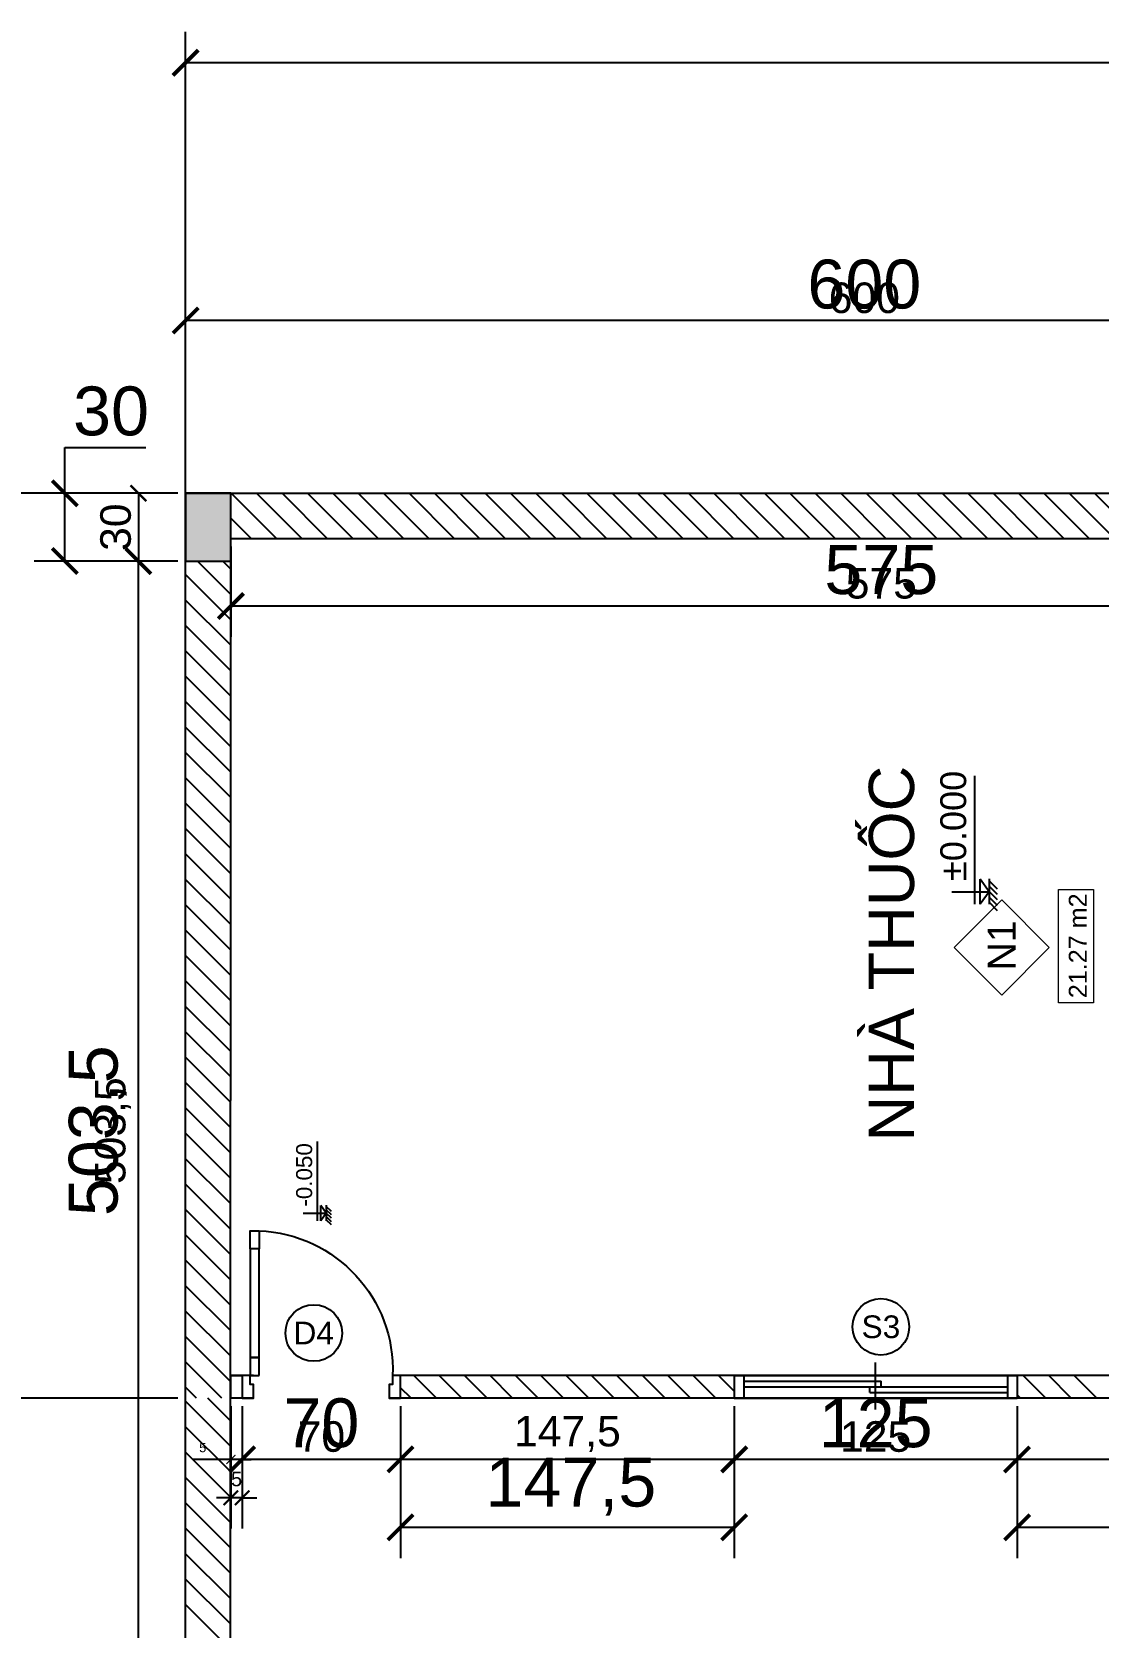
# Model space of a CAD drawing. Header units: millimetres. Extents: x -26398 to 135532, y -376633 to 43268.
# Drawn here: x 35844 to 36315, y -147135 to -146430 of the extents above; entities that cross this region are included whole.
import ezdxf
from ezdxf.enums import TextEntityAlignment as Align

# ---------------------------------------------------------------- set-up
doc = ezdxf.new("R2010")
doc.units = ezdxf.units.MM
for name, color, linetype in [('0 @ 5', 7, 'Continuous'), ('0 @ 8', 7, 'Continuous'), ('A-Door', 150, 'Continuous'), ('A5-KICHTHUOC', 251, 'Continuous'), ('cửa', 152, 'Continuous'), ('NT', 1, 'Continuous'), ('QUYEN', 7, 'Continuous'), ('TƯỜNG', 52, 'Continuous')]:
    doc.layers.add(name, color=color, linetype=linetype)
doc.layers.add('A6-GHICHU', color=147, linetype='Continuous', lineweight=20)
doc.styles.add('GHICHU35', font='', dxfattribs={"width": 0.9, "height": 350})
doc.styles.get("Standard").update_dxf_attribs({"font": 'arial.ttf'})
doc.styles.add('TUANH', font='')
doc.styles.get('GHICHU35').set_extended_font_data('VNI-Helve')
doc.styles.get('TUANH').set_extended_font_data('VNI-Helve-Condense', bold=True)
doc.dimstyles.new('SCALE dimmatbang', dxfattribs={"dimscale": 70, "dimtxt": 2.7, "dimasz": 1.4, "dimexe": 1.7, "dimexo": 0.7, "dimtad": 1, "dimtoh": 1, "dimdec": 1, "dimtxsty": 'Standard', "dimblk": 'ARCHTICK', "dimcen": 2.5, "dimclrd": 1, "dimclre": 256, "dimadec": 0, "dimazin": 0, "dimtfac": 1, "dimtdec": 1, "dimtmove": 0, "dimatfit": 3, "dimfxl": 1, "dimarcsym": 0})
pattern_1 = [(135, (28271.811, -149862.609), (-5.61266, -5.61266), [])]

# ---------------------------------------------------------------- blocks, each defined once
blk = doc.blocks.new('_ArchTick')
at = {"color": 0, "linetype": 'ByBlock', "const_width": 0.15}
blk.add_lwpolyline([(-0.5, -0.5), (0.5, 0.5)], dxfattribs=at)
blk = doc.blocks.new('*D6371')
at = {"lineweight": -2, "transparency": 16777216}
for p, q in [((35906.18, -147034.16), (35809.71, -147034.16)), ((35906.18, -147234.16), (35809.71, -147234.16))]:
    blk.add_line(p, q, dxfattribs=at)
at = {"color": 1, "lineweight": -2, "transparency": 16777216}
blk.add_line((35823.31, -147234.16), (35823.31, -147034.16), dxfattribs=at)
at = {"layer": 'DEFPOINTS', "color": 0, "transparency": 16777216}
for p in [(35823.31, -147034.16), (35911.78, -147034.16), (35911.78, -147234.16)]:
    blk.add_point(p, dxfattribs=at)
at = {"color": 1, "lineweight": -2, "transparency": 16777216, "xscale": 11.2, "yscale": 11.2, "zscale": 11.2}
for p, rotation in [((35823.31, -147034.16), 90), ((35823.31, -147234.16), 270)]:
    blk.add_blockref('_ArchTick', p, dxfattribs=dict(at, rotation=rotation))
at = {"color": 0, "transparency": 16777216, "insert": (35807.28, -147134.16), "char_height": 21.6, "attachment_point": 5, "rotation": 90}
blk.add_mtext('200', dxfattribs=at)
blk = doc.blocks.new('*D6372')
at = {"lineweight": -2, "transparency": 16777216}
for p, q in [((35908.28, -147034.16), (35814.81, -147034.16)), ((35908.28, -147234.16), (35814.81, -147234.16))]:
    blk.add_line(p, q, dxfattribs=at)
at = {"color": 1, "lineweight": -2, "transparency": 16777216}
blk.add_line((35823.31, -147234.16), (35823.31, -147034.16), dxfattribs=at)
at = {"layer": 'DEFPOINTS', "color": 0, "transparency": 16777216}
for p in [(35823.31, -147034.16), (35911.78, -147034.16), (35911.78, -147234.16)]:
    blk.add_point(p, dxfattribs=at)
at = {"color": 1, "lineweight": -2, "transparency": 16777216, "xscale": 7, "yscale": 7, "zscale": 7}
for p, rotation in [((35823.31, -147034.16), 90), ((35823.31, -147234.16), 270)]:
    blk.add_blockref('_ArchTick', p, dxfattribs=dict(at, rotation=rotation))
at = {"color": 0, "transparency": 16777216, "insert": (35813.29, -147134.16), "char_height": 13.5, "attachment_point": 5, "rotation": 90}
blk.add_mtext('200', dxfattribs=at)
blk = doc.blocks.new('*D6374')
at = {"lineweight": -2, "transparency": 16777216}
for p, q in [((35906.18, -146634.16), (35809.71, -146634.16)), ((35906.18, -147034.16), (35809.71, -147034.16))]:
    blk.add_line(p, q, dxfattribs=at)
at = {"color": 1, "lineweight": -2, "transparency": 16777216}
blk.add_line((35823.31, -147034.16), (35823.31, -146634.16), dxfattribs=at)
at = {"layer": 'DEFPOINTS', "color": 0, "transparency": 16777216}
for p in [(35823.31, -146634.16), (35911.78, -146634.16), (35911.78, -147034.16)]:
    blk.add_point(p, dxfattribs=at)
at = {"color": 1, "lineweight": -2, "transparency": 16777216, "xscale": 11.2, "yscale": 11.2, "zscale": 11.2}
for p, rotation in [((35823.31, -146634.16), 90), ((35823.31, -147034.16), 270)]:
    blk.add_blockref('_ArchTick', p, dxfattribs=dict(at, rotation=rotation))
at = {"color": 0, "transparency": 16777216, "insert": (35807.28, -146834.16), "char_height": 21.6, "attachment_point": 5, "rotation": 90}
blk.add_mtext('400', dxfattribs=at)
blk = doc.blocks.new('*D6375')
at = {"lineweight": -2, "transparency": 16777216}
for p, q in [((35908.28, -146634.16), (35814.81, -146634.16)), ((35908.28, -147034.16), (35814.81, -147034.16))]:
    blk.add_line(p, q, dxfattribs=at)
at = {"color": 1, "lineweight": -2, "transparency": 16777216}
blk.add_line((35823.31, -147034.16), (35823.31, -146634.16), dxfattribs=at)
at = {"layer": 'DEFPOINTS', "color": 0, "transparency": 16777216}
for p in [(35823.31, -146634.16), (35911.78, -146634.16), (35911.78, -147034.16)]:
    blk.add_point(p, dxfattribs=at)
at = {"color": 1, "lineweight": -2, "transparency": 16777216, "xscale": 7, "yscale": 7, "zscale": 7}
for p, rotation in [((35823.31, -146634.16), 90), ((35823.31, -147034.16), 270)]:
    blk.add_blockref('_ArchTick', p, dxfattribs=dict(at, rotation=rotation))
at = {"color": 0, "transparency": 16777216, "insert": (35813.29, -146834.16), "char_height": 13.5, "attachment_point": 5, "rotation": 90}
blk.add_mtext('400', dxfattribs=at)
blk = doc.blocks.new('*D6407')
at = {"lineweight": -2, "transparency": 16777216}
for p, q in [((35911.78, -146651.39), (35911.78, -146544.25)), ((36511.78, -146625.99), (36511.78, -146544.25))]:
    blk.add_line(p, q, dxfattribs=at)
at = {"color": 1, "lineweight": -2, "transparency": 16777216}
blk.add_line((36511.78, -146557.85), (35911.78, -146557.85), dxfattribs=at)
at = {"layer": 'DEFPOINTS', "color": 0, "transparency": 16777216}
for p in [(35911.78, -146557.85), (36511.78, -146631.59), (35911.78, -146656.99)]:
    blk.add_point(p, dxfattribs=at)
at = {"color": 1, "lineweight": -2, "transparency": 16777216, "xscale": 11.2, "yscale": 11.2, "zscale": 11.2, "rotation": 180}
blk.add_blockref('_ArchTick', (35911.78, -146557.85), dxfattribs=at)
at = {"color": 1, "lineweight": -2, "transparency": 16777216, "xscale": 11.2, "yscale": 11.2, "zscale": 11.2}
blk.add_blockref('_ArchTick', (36511.78, -146557.85), dxfattribs=at)
at = {"color": 0, "transparency": 16777216, "insert": (36211.78, -146541.83), "char_height": 21.6, "attachment_point": 5}
blk.add_mtext('600', dxfattribs=at)
blk = doc.blocks.new('*D6408')
at = {"lineweight": -2, "transparency": 16777216}
for p, q in [((35911.78, -146653.49), (35911.78, -146549.35)), ((36511.78, -146628.09), (36511.78, -146549.35))]:
    blk.add_line(p, q, dxfattribs=at)
at = {"color": 1, "lineweight": -2, "transparency": 16777216}
blk.add_line((36511.78, -146557.85), (35911.78, -146557.85), dxfattribs=at)
at = {"layer": 'DEFPOINTS', "color": 0, "transparency": 16777216}
for p in [(35911.78, -146557.85), (36511.78, -146631.59), (35911.78, -146656.99)]:
    blk.add_point(p, dxfattribs=at)
at = {"color": 1, "lineweight": -2, "transparency": 16777216, "xscale": 7, "yscale": 7, "zscale": 7, "rotation": 180}
blk.add_blockref('_ArchTick', (35911.78, -146557.85), dxfattribs=at)
at = {"color": 1, "lineweight": -2, "transparency": 16777216, "xscale": 7, "yscale": 7, "zscale": 7}
blk.add_blockref('_ArchTick', (36511.78, -146557.85), dxfattribs=at)
at = {"color": 0, "transparency": 16777216, "insert": (36211.78, -146547.84), "char_height": 13.5, "attachment_point": 5}
blk.add_mtext('600', dxfattribs=at)
blk = doc.blocks.new('*D6413')
at = {"lineweight": -2, "transparency": 16777216}
for p, q in [((35911.78, -146549.81), (35911.78, -146430.22)), ((39911.78, -146628.56), (39911.78, -146430.22))]:
    blk.add_line(p, q, dxfattribs=at)
at = {"color": 1, "lineweight": -2, "transparency": 16777216}
blk.add_line((39911.78, -146443.82), (35911.78, -146443.82), dxfattribs=at)
at = {"layer": 'DEFPOINTS', "color": 0, "transparency": 16777216}
for p in [(35911.78, -146443.82), (35911.78, -146555.41), (39911.78, -146634.16)]:
    blk.add_point(p, dxfattribs=at)
at = {"color": 1, "lineweight": -2, "transparency": 16777216, "xscale": 11.2, "yscale": 11.2, "zscale": 11.2, "rotation": 180}
blk.add_blockref('_ArchTick', (35911.78, -146443.82), dxfattribs=at)
at = {"color": 1, "lineweight": -2, "transparency": 16777216, "xscale": 11.2, "yscale": 11.2, "zscale": 11.2}
blk.add_blockref('_ArchTick', (39911.78, -146443.82), dxfattribs=at)
at = {"color": 0, "transparency": 16777216, "insert": (37811.78, -146427.79), "char_height": 21.6, "attachment_point": 5}
blk.add_mtext('4000', dxfattribs=at)
blk = doc.blocks.new('*D6414')
at = {"lineweight": -2, "transparency": 16777216}
for p, q in [((35911.78, -146551.91), (35911.78, -146435.32)), ((39911.78, -146630.66), (39911.78, -146435.32))]:
    blk.add_line(p, q, dxfattribs=at)
at = {"color": 1, "lineweight": -2, "transparency": 16777216}
blk.add_line((39911.78, -146443.82), (35911.78, -146443.82), dxfattribs=at)
at = {"layer": 'DEFPOINTS', "color": 0, "transparency": 16777216}
for p in [(35911.78, -146443.82), (35911.78, -146555.41), (39911.78, -146634.16)]:
    blk.add_point(p, dxfattribs=at)
at = {"color": 1, "lineweight": -2, "transparency": 16777216, "xscale": 7, "yscale": 7, "zscale": 7, "rotation": 180}
blk.add_blockref('_ArchTick', (35911.78, -146443.82), dxfattribs=at)
at = {"color": 1, "lineweight": -2, "transparency": 16777216, "xscale": 7, "yscale": 7, "zscale": 7}
blk.add_blockref('_ArchTick', (39911.78, -146443.82), dxfattribs=at)
at = {"color": 0, "transparency": 16777216, "insert": (37811.78, -146433.8), "char_height": 13.5, "attachment_point": 5}
blk.add_mtext('4000', dxfattribs=at)
blk = doc.blocks.new('A$C7DB75F4D')
at = {"layer": 'A-Door'}
for points in [[(625, 740), (625, 660), (665, 660), (665, 740)], [(625, 180), (625, 660), (665, 660), (665, 180)], [(625, 100), (625, 180), (665, 180), (665, 100)], [(35, 100), (35, 60), (50, 60), (50, 50), (50, 0), (0, 0), (0, 100)], [(665, 100), (700, 100), (700, 0), (650, 0), (650, 50), (650, 60), (665, 60)]]:
    blk.add_lwpolyline(points, close=True, dxfattribs=at)
at = {"layer": 'NT', "color": 1}
blk.add_arc((650, 125), 615.5, 92.32782, 182.32782, dxfattribs=at)
blk = doc.blocks.new('AP0N04')
for p, q in [((750, -60), (750, 190)), ((0, 120), (1500, 120)), ((0, 120), (0, 0)), ((50, 120), (50, 0)), ((50, 90), (780, 90)), ((780, 60), (780, 90)), ((1450, 120), (1450, 0)), ((1500, 120), (1500, 0)), ((0, 0), (1500, 0)), ((50, 60), (1450, 60)), ((720, 30), (720, 60)), ((720, 30), (1450, 30))]:
    blk.add_line(p, q)
blk = doc.blocks.new('1-cote nen')
for p, q in [((-2, 267), (-2, 0)), ((-91, 102), (828, 102)), ((-2, 0), (-91, 63)), ((-91, 63), (88, 63)), ((90, 0), (-91, 0)), ((-2, 0), (88, 63)), ((-137, -60), (-77, 0)), ((-99, -60), (-39, 0)), ((-60, -60), (0, 0)), ((-21, -60), (39, 0)), ((17, -60), (77, 0))]:
    blk.add_line(p, q)
at = {"ltscale": 50, "style": 'GHICHU35', "width": 0.9}
blk.add_attdef('%%P0.000', (75, 164), '', height=187, dxfattribs=at)
blk = doc.blocks.new('*D6584')
at = {"lineweight": -2, "transparency": 16777216}
for p, q in [((36279.28, -147039.76), (36279.28, -147104.87)), ((36516.78, -147039.76), (36516.78, -147104.87))]:
    blk.add_line(p, q, dxfattribs=at)
at = {"color": 1, "lineweight": -2, "transparency": 16777216}
blk.add_line((36516.78, -147091.27), (36279.28, -147091.27), dxfattribs=at)
at = {"layer": 'DEFPOINTS', "color": 0, "transparency": 16777216}
for p in [(36279.28, -147034.16), (36516.78, -147034.16), (36279.28, -147091.27)]:
    blk.add_point(p, dxfattribs=at)
at = {"color": 1, "lineweight": -2, "transparency": 16777216, "xscale": 11.2, "yscale": 11.2, "zscale": 11.2, "rotation": 180}
blk.add_blockref('_ArchTick', (36279.28, -147091.27), dxfattribs=at)
at = {"color": 1, "lineweight": -2, "transparency": 16777216, "xscale": 11.2, "yscale": 11.2, "zscale": 11.2}
blk.add_blockref('_ArchTick', (36516.78, -147091.27), dxfattribs=at)
at = {"color": 0, "transparency": 16777216, "insert": (36399.55, -147073.28), "char_height": 21.6, "attachment_point": 5}
blk.add_mtext('237,5', dxfattribs=at)
blk = doc.blocks.new('*D6585')
at = {"lineweight": -2, "transparency": 16777216}
for p, q in [((36279.28, -147037.66), (36279.28, -147069.73)), ((36516.78, -147037.66), (36516.78, -147069.73))]:
    blk.add_line(p, q, dxfattribs=at)
at = {"color": 1, "lineweight": -2, "transparency": 16777216}
blk.add_line((36516.78, -147061.23), (36279.28, -147061.23), dxfattribs=at)
at = {"layer": 'DEFPOINTS', "color": 0, "transparency": 16777216}
for p in [(36279.28, -147034.16), (36516.78, -147034.16), (36279.28, -147061.23)]:
    blk.add_point(p, dxfattribs=at)
at = {"color": 1, "lineweight": -2, "transparency": 16777216, "xscale": 7, "yscale": 7, "zscale": 7, "rotation": 180}
blk.add_blockref('_ArchTick', (36279.28, -147061.23), dxfattribs=at)
at = {"color": 1, "lineweight": -2, "transparency": 16777216, "xscale": 7, "yscale": 7, "zscale": 7}
blk.add_blockref('_ArchTick', (36516.78, -147061.23), dxfattribs=at)
at = {"color": 0, "transparency": 16777216, "insert": (36398.03, -147049.99), "char_height": 13.5, "attachment_point": 5}
blk.add_mtext('237,5', dxfattribs=at)
blk = doc.blocks.new('*D6587')
at = {"lineweight": -2, "transparency": 16777216}
for p, q in [((36154.28, -147039.76), (36154.28, -147074.83)), ((36279.28, -147039.76), (36279.28, -147074.83))]:
    blk.add_line(p, q, dxfattribs=at)
at = {"color": 1, "lineweight": -2, "transparency": 16777216}
blk.add_line((36279.28, -147061.23), (36154.28, -147061.23), dxfattribs=at)
at = {"layer": 'DEFPOINTS', "color": 0, "transparency": 16777216}
for p in [(36154.28, -147034.16), (36279.28, -147034.16), (36154.28, -147061.23)]:
    blk.add_point(p, dxfattribs=at)
at = {"color": 1, "lineweight": -2, "transparency": 16777216, "xscale": 11.2, "yscale": 11.2, "zscale": 11.2, "rotation": 180}
blk.add_blockref('_ArchTick', (36154.28, -147061.23), dxfattribs=at)
at = {"color": 1, "lineweight": -2, "transparency": 16777216, "xscale": 11.2, "yscale": 11.2, "zscale": 11.2}
blk.add_blockref('_ArchTick', (36279.28, -147061.23), dxfattribs=at)
at = {"color": 0, "transparency": 16777216, "insert": (36216.78, -147045.2), "char_height": 21.6, "attachment_point": 5}
blk.add_mtext('125', dxfattribs=at)
blk = doc.blocks.new('*D6588')
at = {"lineweight": -2, "transparency": 16777216}
for p, q in [((36154.28, -147037.66), (36154.28, -147069.73)), ((36279.28, -147037.66), (36279.28, -147069.73))]:
    blk.add_line(p, q, dxfattribs=at)
at = {"color": 1, "lineweight": -2, "transparency": 16777216}
blk.add_line((36279.28, -147061.23), (36154.28, -147061.23), dxfattribs=at)
at = {"layer": 'DEFPOINTS', "color": 0, "transparency": 16777216}
for p in [(36154.28, -147034.16), (36279.28, -147034.16), (36154.28, -147061.23)]:
    blk.add_point(p, dxfattribs=at)
at = {"color": 1, "lineweight": -2, "transparency": 16777216, "xscale": 7, "yscale": 7, "zscale": 7, "rotation": 180}
blk.add_blockref('_ArchTick', (36154.28, -147061.23), dxfattribs=at)
at = {"color": 1, "lineweight": -2, "transparency": 16777216, "xscale": 7, "yscale": 7, "zscale": 7}
blk.add_blockref('_ArchTick', (36279.28, -147061.23), dxfattribs=at)
at = {"color": 0, "transparency": 16777216, "insert": (36216.78, -147051.21), "char_height": 13.5, "attachment_point": 5}
blk.add_mtext('125', dxfattribs=at)
blk = doc.blocks.new('*D6590')
at = {"lineweight": -2, "transparency": 16777216}
for p, q in [((36006.78, -147039.76), (36006.78, -147104.87)), ((36154.28, -147039.76), (36154.28, -147104.87))]:
    blk.add_line(p, q, dxfattribs=at)
at = {"color": 1, "lineweight": -2, "transparency": 16777216}
blk.add_line((36154.28, -147091.27), (36006.78, -147091.27), dxfattribs=at)
at = {"layer": 'DEFPOINTS', "color": 0, "transparency": 16777216}
for p in [(36006.78, -147034.16), (36154.28, -147034.16), (36006.78, -147091.27)]:
    blk.add_point(p, dxfattribs=at)
at = {"color": 1, "lineweight": -2, "transparency": 16777216, "xscale": 11.2, "yscale": 11.2, "zscale": 11.2, "rotation": 180}
blk.add_blockref('_ArchTick', (36006.78, -147091.27), dxfattribs=at)
at = {"color": 1, "lineweight": -2, "transparency": 16777216, "xscale": 11.2, "yscale": 11.2, "zscale": 11.2}
blk.add_blockref('_ArchTick', (36154.28, -147091.27), dxfattribs=at)
at = {"color": 0, "transparency": 16777216, "insert": (36082.05, -147073.28), "char_height": 21.6, "attachment_point": 5}
blk.add_mtext('147,5', dxfattribs=at)
blk = doc.blocks.new('*D6591')
at = {"lineweight": -2, "transparency": 16777216}
for p, q in [((36006.78, -147037.66), (36006.78, -147069.73)), ((36154.28, -147037.66), (36154.28, -147069.73))]:
    blk.add_line(p, q, dxfattribs=at)
at = {"color": 1, "lineweight": -2, "transparency": 16777216}
blk.add_line((36154.28, -147061.23), (36006.78, -147061.23), dxfattribs=at)
at = {"layer": 'DEFPOINTS', "color": 0, "transparency": 16777216}
for p in [(36006.78, -147034.16), (36154.28, -147034.16), (36006.78, -147061.23)]:
    blk.add_point(p, dxfattribs=at)
at = {"color": 1, "lineweight": -2, "transparency": 16777216, "xscale": 7, "yscale": 7, "zscale": 7, "rotation": 180}
blk.add_blockref('_ArchTick', (36006.78, -147061.23), dxfattribs=at)
at = {"color": 1, "lineweight": -2, "transparency": 16777216, "xscale": 7, "yscale": 7, "zscale": 7}
blk.add_blockref('_ArchTick', (36154.28, -147061.23), dxfattribs=at)
at = {"color": 0, "transparency": 16777216, "insert": (36080.53, -147049.99), "char_height": 13.5, "attachment_point": 5}
blk.add_mtext('147,5', dxfattribs=at)
blk = doc.blocks.new('*D6593')
at = {"lineweight": -2, "transparency": 16777216}
for p, q in [((35936.78, -147039.76), (35936.78, -147074.83)), ((36006.78, -147039.76), (36006.78, -147074.83))]:
    blk.add_line(p, q, dxfattribs=at)
at = {"color": 1, "lineweight": -2, "transparency": 16777216}
blk.add_line((36006.78, -147061.23), (35936.78, -147061.23), dxfattribs=at)
at = {"layer": 'DEFPOINTS', "color": 0, "transparency": 16777216}
for p in [(35936.78, -147034.16), (36006.78, -147034.16), (35936.78, -147061.23)]:
    blk.add_point(p, dxfattribs=at)
at = {"color": 1, "lineweight": -2, "transparency": 16777216, "xscale": 11.2, "yscale": 11.2, "zscale": 11.2, "rotation": 180}
blk.add_blockref('_ArchTick', (35936.78, -147061.23), dxfattribs=at)
at = {"color": 1, "lineweight": -2, "transparency": 16777216, "xscale": 11.2, "yscale": 11.2, "zscale": 11.2}
blk.add_blockref('_ArchTick', (36006.78, -147061.23), dxfattribs=at)
at = {"color": 0, "transparency": 16777216, "insert": (35971.78, -147045.2), "char_height": 21.6, "attachment_point": 5}
blk.add_mtext('70', dxfattribs=at)
blk = doc.blocks.new('*D6594')
at = {"lineweight": -2, "transparency": 16777216}
for p, q in [((35936.78, -147037.66), (35936.78, -147069.73)), ((36006.78, -147037.66), (36006.78, -147069.73))]:
    blk.add_line(p, q, dxfattribs=at)
at = {"color": 1, "lineweight": -2, "transparency": 16777216}
blk.add_line((36006.78, -147061.23), (35936.78, -147061.23), dxfattribs=at)
at = {"layer": 'DEFPOINTS', "color": 0, "transparency": 16777216}
for p in [(35936.78, -147034.16), (36006.78, -147034.16), (35936.78, -147061.23)]:
    blk.add_point(p, dxfattribs=at)
at = {"color": 1, "lineweight": -2, "transparency": 16777216, "xscale": 7, "yscale": 7, "zscale": 7, "rotation": 180}
blk.add_blockref('_ArchTick', (35936.78, -147061.23), dxfattribs=at)
at = {"color": 1, "lineweight": -2, "transparency": 16777216, "xscale": 7, "yscale": 7, "zscale": 7}
blk.add_blockref('_ArchTick', (36006.78, -147061.23), dxfattribs=at)
at = {"color": 0, "transparency": 16777216, "insert": (35971.78, -147051.21), "char_height": 13.5, "attachment_point": 5}
blk.add_mtext('70', dxfattribs=at)
blk = doc.blocks.new('*D6596')
at = {"lineweight": -2, "transparency": 16777216}
for p, q in [((35931.78, -147039.76), (35931.78, -147091.79)), ((35936.78, -147039.76), (35936.78, -147091.79))]:
    blk.add_line(p, q, dxfattribs=at)
at = {"color": 1, "lineweight": -2, "transparency": 16777216}
for p, q in [((35931.78, -147078.19), (35925.38, -147078.19)), ((35936.78, -147078.19), (35931.78, -147078.19)), ((35936.78, -147078.19), (35943.18, -147078.19))]:
    blk.add_line(p, q, dxfattribs=at)
at = {"layer": 'DEFPOINTS', "color": 0, "transparency": 16777216}
for p in [(35931.78, -147034.16), (35936.78, -147034.16), (35931.78, -147078.19)]:
    blk.add_point(p, dxfattribs=at)
at = {"color": 1, "lineweight": -2, "transparency": 16777216, "xscale": 6.4, "yscale": 6.4, "zscale": 6.4}
blk.add_blockref('_ArchTick', (35931.78, -147078.19), dxfattribs=at)
at = {"color": 1, "lineweight": -2, "transparency": 16777216, "xscale": 6.4, "yscale": 6.4, "zscale": 6.4, "rotation": 180}
blk.add_blockref('_ArchTick', (35936.78, -147078.19), dxfattribs=at)
at = {"color": 0, "transparency": 16777216, "insert": (35934.28, -147069.93), "char_height": 6.4, "attachment_point": 5}
blk.add_mtext('5', dxfattribs=at)
blk = doc.blocks.new('*D6597')
at = {"lineweight": -2, "transparency": 16777216}
for p, q in [((35931.78, -147037.66), (35931.78, -147069.73)), ((35936.78, -147037.66), (35936.78, -147069.73))]:
    blk.add_line(p, q, dxfattribs=at)
at = {"color": 1, "lineweight": -2, "transparency": 16777216}
for p, q in [((35931.78, -147061.23), (35914.88, -147061.23)), ((35936.78, -147061.23), (35931.78, -147061.23)), ((35936.78, -147061.23), (35940.78, -147061.23))]:
    blk.add_line(p, q, dxfattribs=at)
at = {"layer": 'DEFPOINTS', "color": 0, "transparency": 16777216}
for p in [(35931.78, -147034.16), (35936.78, -147034.16), (35931.78, -147061.23)]:
    blk.add_point(p, dxfattribs=at)
at = {"color": 1, "lineweight": -2, "transparency": 16777216, "xscale": 4, "yscale": 4, "zscale": 4}
blk.add_blockref('_ArchTick', (35931.78, -147061.23), dxfattribs=at)
at = {"color": 1, "lineweight": -2, "transparency": 16777216, "xscale": 4, "yscale": 4, "zscale": 4, "rotation": 180}
blk.add_blockref('_ArchTick', (35936.78, -147061.23), dxfattribs=at)
at = {"color": 0, "transparency": 16777216, "insert": (35919.33, -147056.07), "char_height": 4, "attachment_point": 5}
blk.add_mtext('5', dxfattribs=at)
blk = doc.blocks.new('*D6725')
at = {"lineweight": -2, "transparency": 16777216}
for p, q in [((35931.78, -146659.76), (35931.78, -146697.63)), ((36506.78, -146659.76), (36506.78, -146697.63))]:
    blk.add_line(p, q, dxfattribs=at)
at = {"color": 1, "lineweight": -2, "transparency": 16777216}
blk.add_line((36506.78, -146684.03), (35931.78, -146684.03), dxfattribs=at)
at = {"layer": 'DEFPOINTS', "color": 0, "transparency": 16777216}
for p in [(35931.78, -146654.16), (36506.78, -146654.16), (35931.78, -146684.03)]:
    blk.add_point(p, dxfattribs=at)
at = {"color": 1, "lineweight": -2, "transparency": 16777216, "xscale": 11.2, "yscale": 11.2, "zscale": 11.2, "rotation": 180}
blk.add_blockref('_ArchTick', (35931.78, -146684.03), dxfattribs=at)
at = {"color": 1, "lineweight": -2, "transparency": 16777216, "xscale": 11.2, "yscale": 11.2, "zscale": 11.2}
blk.add_blockref('_ArchTick', (36506.78, -146684.03), dxfattribs=at)
at = {"color": 0, "transparency": 16777216, "insert": (36219.28, -146668.05), "char_height": 21.6, "attachment_point": 5}
blk.add_mtext('575', dxfattribs=at)
blk = doc.blocks.new('*D6726')
at = {"lineweight": -2, "transparency": 16777216}
for p, q in [((35931.78, -146657.66), (35931.78, -146692.53)), ((36506.78, -146657.66), (36506.78, -146692.53))]:
    blk.add_line(p, q, dxfattribs=at)
at = {"color": 1, "lineweight": -2, "transparency": 16777216}
blk.add_line((36506.78, -146684.03), (35931.78, -146684.03), dxfattribs=at)
at = {"layer": 'DEFPOINTS', "color": 0, "transparency": 16777216}
for p in [(35931.78, -146654.16), (36506.78, -146654.16), (35931.78, -146684.03)]:
    blk.add_point(p, dxfattribs=at)
at = {"color": 1, "lineweight": -2, "transparency": 16777216, "xscale": 7, "yscale": 7, "zscale": 7, "rotation": 180}
blk.add_blockref('_ArchTick', (35931.78, -146684.03), dxfattribs=at)
at = {"color": 1, "lineweight": -2, "transparency": 16777216, "xscale": 7, "yscale": 7, "zscale": 7}
blk.add_blockref('_ArchTick', (36506.78, -146684.03), dxfattribs=at)
at = {"color": 0, "transparency": 16777216, "insert": (36219.28, -146674.04), "char_height": 13.5, "attachment_point": 5}
blk.add_mtext('575', dxfattribs=at)
blk = doc.blocks.new('*D6785')
at = {"lineweight": -2, "transparency": 16777216}
for p, q in [((35906.18, -146664.16), (35877.3, -146664.16)), ((35906.18, -147167.69), (35877.3, -147167.69))]:
    blk.add_line(p, q, dxfattribs=at)
at = {"color": 1, "lineweight": -2, "transparency": 16777216}
blk.add_line((35890.9, -147167.69), (35890.9, -146664.16), dxfattribs=at)
at = {"layer": 'DEFPOINTS', "color": 0, "transparency": 16777216}
for p in [(35890.9, -146664.16), (35911.78, -146664.16), (35911.78, -147167.69)]:
    blk.add_point(p, dxfattribs=at)
at = {"color": 1, "lineweight": -2, "transparency": 16777216, "xscale": 11.2, "yscale": 11.2, "zscale": 11.2}
for p, rotation in [((35890.9, -146664.16), 90), ((35890.9, -147167.69), 270)]:
    blk.add_blockref('_ArchTick', p, dxfattribs=dict(at, rotation=rotation))
at = {"color": 0, "transparency": 16777216, "insert": (35872.92, -146915.92), "char_height": 21.6, "attachment_point": 5, "rotation": 90}
blk.add_mtext('503,5', dxfattribs=at)
blk = doc.blocks.new('*D6786')
at = {"lineweight": -2, "transparency": 16777216}
for p, q in [((35908.28, -146664.16), (35882.4, -146664.16)), ((35908.28, -147167.69), (35882.4, -147167.69))]:
    blk.add_line(p, q, dxfattribs=at)
at = {"color": 1, "lineweight": -2, "transparency": 16777216}
blk.add_line((35890.9, -147167.69), (35890.9, -146664.16), dxfattribs=at)
at = {"layer": 'DEFPOINTS', "color": 0, "transparency": 16777216}
for p in [(35890.9, -146664.16), (35911.78, -146664.16), (35911.78, -147167.69)]:
    blk.add_point(p, dxfattribs=at)
at = {"color": 1, "lineweight": -2, "transparency": 16777216, "xscale": 7, "yscale": 7, "zscale": 7}
for p, rotation in [((35890.9, -146664.16), 90), ((35890.9, -147167.69), 270)]:
    blk.add_blockref('_ArchTick', p, dxfattribs=dict(at, rotation=rotation))
at = {"color": 0, "transparency": 16777216, "insert": (35879.67, -146915.92), "char_height": 13.5, "attachment_point": 5, "rotation": 90}
blk.add_mtext('503,5', dxfattribs=at)
blk = doc.blocks.new('*D6788')
at = {"color": 1, "lineweight": -2, "transparency": 16777216}
for p, q in [((35858.38, -146634.16), (35858.38, -146613.95)), ((35858.38, -146613.95), (35894.23, -146613.95)), ((35858.38, -146664.16), (35858.38, -146634.16))]:
    blk.add_line(p, q, dxfattribs=at)
at = {"lineweight": -2, "transparency": 16777216}
for p, q in [((35906.18, -146634.16), (35844.78, -146634.16)), ((35906.18, -146664.16), (35844.78, -146664.16))]:
    blk.add_line(p, q, dxfattribs=at)
at = {"layer": 'DEFPOINTS', "color": 0, "transparency": 16777216}
for p in [(35911.78, -146634.16), (35858.38, -146664.16), (35911.78, -146664.16)]:
    blk.add_point(p, dxfattribs=at)
at = {"color": 1, "lineweight": -2, "transparency": 16777216, "xscale": 11.2, "yscale": 11.2, "zscale": 11.2}
for p, rotation in [((35858.38, -146634.16), 90), ((35858.38, -146664.16), 270)]:
    blk.add_blockref('_ArchTick', p, dxfattribs=dict(at, rotation=rotation))
at = {"color": 0, "transparency": 16777216, "insert": (35878.8, -146597.91), "char_height": 21.6, "attachment_point": 5}
blk.add_mtext('30', dxfattribs=at)
blk = doc.blocks.new('*D6789')
at = {"lineweight": -2, "transparency": 16777216}
for p, q in [((35908.28, -146634.16), (35882.4, -146634.16)), ((35908.28, -146664.16), (35882.4, -146664.16))]:
    blk.add_line(p, q, dxfattribs=at)
at = {"color": 1, "lineweight": -2, "transparency": 16777216}
blk.add_line((35890.9, -146634.16), (35890.9, -146664.16), dxfattribs=at)
at = {"layer": 'DEFPOINTS', "color": 0, "transparency": 16777216}
for p in [(35911.78, -146634.16), (35890.9, -146664.16), (35911.78, -146664.16)]:
    blk.add_point(p, dxfattribs=at)
at = {"color": 1, "lineweight": -2, "transparency": 16777216, "xscale": 7, "yscale": 7, "zscale": 7}
for p, rotation in [((35890.9, -146634.16), 90), ((35890.9, -146664.16), 270)]:
    blk.add_blockref('_ArchTick', p, dxfattribs=dict(at, rotation=rotation))
at = {"color": 0, "transparency": 16777216, "insert": (35880.88, -146649.16), "char_height": 13.5, "attachment_point": 5, "rotation": 90}
blk.add_mtext('30', dxfattribs=at)
blk = doc.blocks.new('*U8976')
at = {"layer": '0 @ 5'}
dim = blk.add_linear_dim(base=(35823.31, -147034.16), p1=(35911.78, -147234.16), p2=(35911.78, -147034.16), angle=90, dimstyle='SCALE dimmatbang', override={"dimscale": 5, "dimtix": 0, "dimtofl": 1, "dimtmove": 0, "dimatfit": 3}, dxfattribs=at)
dim.commit()
dim.dimension.update_dxf_attribs({"geometry": '*D6372', "text_midpoint": (35823.31, -147134.16), "dimtype": 128})
at = {"layer": '0 @ 8'}
dim = blk.add_linear_dim(base=(35823.31, -147034.16), p1=(35911.78, -147234.16), p2=(35911.78, -147034.16), angle=90, dimstyle='SCALE dimmatbang', override={"dimscale": 8, "dimtix": 0, "dimtofl": 1, "dimtmove": 0, "dimatfit": 3}, dxfattribs=at)
dim.commit()
dim.dimension.update_dxf_attribs({"geometry": '*D6371', "text_midpoint": (35823.31, -147134.16), "dimtype": 128})
blk = doc.blocks.new('*U8977')
at = {"layer": '0 @ 5'}
dim = blk.add_linear_dim(base=(35823.31, -146634.16), p1=(35911.78, -147034.16), p2=(35911.78, -146634.16), angle=90, dimstyle='SCALE dimmatbang', override={"dimscale": 5, "dimtix": 0, "dimtofl": 1, "dimtmove": 0, "dimatfit": 3}, dxfattribs=at)
dim.commit()
dim.dimension.update_dxf_attribs({"geometry": '*D6375', "text_midpoint": (35823.31, -146834.16), "dimtype": 128})
at = {"layer": '0 @ 8'}
dim = blk.add_linear_dim(base=(35823.31, -146634.16), p1=(35911.78, -147034.16), p2=(35911.78, -146634.16), angle=90, dimstyle='SCALE dimmatbang', override={"dimscale": 8, "dimtix": 0, "dimtofl": 1, "dimtmove": 0, "dimatfit": 3}, dxfattribs=at)
dim.commit()
dim.dimension.update_dxf_attribs({"geometry": '*D6374', "text_midpoint": (35823.31, -146834.16), "dimtype": 128})
blk = doc.blocks.new('*U8988')
at = {"layer": '0 @ 5'}
dim = blk.add_linear_dim(base=(35911.78, -146557.85), p1=(36511.78, -146631.59), p2=(35911.78, -146656.99), dimstyle='SCALE dimmatbang', override={"dimscale": 5, "dimtix": 0, "dimtofl": 1, "dimtmove": 0, "dimatfit": 3}, dxfattribs=at)
dim.commit()
dim.dimension.update_dxf_attribs({"geometry": '*D6408', "text_midpoint": (36211.78, -146547.84)})
at = {"layer": '0 @ 8'}
dim = blk.add_linear_dim(base=(35911.78, -146557.85), p1=(36511.78, -146631.59), p2=(35911.78, -146656.99), dimstyle='SCALE dimmatbang', override={"dimscale": 8, "dimtix": 0, "dimtofl": 1, "dimtmove": 0, "dimatfit": 3}, dxfattribs=at)
dim.commit()
dim.dimension.update_dxf_attribs({"geometry": '*D6407', "text_midpoint": (36211.78, -146541.83)})
blk = doc.blocks.new('*U8990')
at = {"layer": '0 @ 5'}
dim = blk.add_linear_dim(base=(35911.78, -146443.82), p1=(39911.78, -146634.16), p2=(35911.78, -146555.41), angle=180, dimstyle='SCALE dimmatbang', override={"dimscale": 5, "dimtix": 0, "dimtofl": 1, "dimtmove": 0, "dimatfit": 3}, dxfattribs=at)
dim.commit()
dim.dimension.update_dxf_attribs({"geometry": '*D6414', "text_midpoint": (37811.78, -146443.82), "dimtype": 128})
at = {"layer": '0 @ 8'}
dim = blk.add_linear_dim(base=(35911.78, -146443.82), p1=(39911.78, -146634.16), p2=(35911.78, -146555.41), angle=180, dimstyle='SCALE dimmatbang', override={"dimscale": 8, "dimtix": 0, "dimtofl": 1, "dimtmove": 0, "dimatfit": 3}, dxfattribs=at)
dim.commit()
dim.dimension.update_dxf_attribs({"geometry": '*D6413', "text_midpoint": (37811.78, -146443.82), "dimtype": 128})
blk = doc.blocks.new('*U9047')
at = {"layer": '0 @ 5'}
dim = blk.add_linear_dim(base=(36279.28, -147061.23), p1=(36516.78, -147034.16), p2=(36279.28, -147034.16), angle=180, dimstyle='SCALE dimmatbang', override={"dimscale": 5, "dimtix": 0, "dimtofl": 1, "dimtmove": 0, "dimatfit": 3}, dxfattribs=at)
dim.commit()
dim.dimension.update_dxf_attribs({"geometry": '*D6585', "text_midpoint": (36398.03, -147049.99)})
at = {"layer": '0 @ 8'}
dim = blk.add_linear_dim(base=(36279.28, -147091.27), p1=(36516.78, -147034.16), p2=(36279.28, -147034.16), angle=180, dimstyle='SCALE dimmatbang', override={"dimscale": 8, "dimtix": 0, "dimtofl": 1, "dimtmove": 0, "dimatfit": 3}, dxfattribs=at)
dim.commit()
dim.dimension.update_dxf_attribs({"geometry": '*D6584', "text_midpoint": (36399.55, -147091.27), "dimtype": 128})
blk = doc.blocks.new('*U9048')
at = {"layer": '0 @ 5'}
dim = blk.add_linear_dim(base=(36154.28, -147061.23), p1=(36279.28, -147034.16), p2=(36154.28, -147034.16), angle=180, dimstyle='SCALE dimmatbang', override={"dimscale": 5, "dimtix": 0, "dimtofl": 1, "dimtmove": 0, "dimatfit": 3}, dxfattribs=at)
dim.commit()
dim.dimension.update_dxf_attribs({"geometry": '*D6588', "text_midpoint": (36216.78, -147051.21)})
at = {"layer": '0 @ 8'}
dim = blk.add_linear_dim(base=(36154.28, -147061.23), p1=(36279.28, -147034.16), p2=(36154.28, -147034.16), angle=180, dimstyle='SCALE dimmatbang', override={"dimscale": 8, "dimtix": 0, "dimtofl": 1, "dimtmove": 0, "dimatfit": 3}, dxfattribs=at)
dim.commit()
dim.dimension.update_dxf_attribs({"geometry": '*D6587', "text_midpoint": (36216.78, -147045.2)})
blk = doc.blocks.new('*U9049')
at = {"layer": '0 @ 5'}
dim = blk.add_linear_dim(base=(36006.78, -147061.23), p1=(36154.28, -147034.16), p2=(36006.78, -147034.16), angle=180, dimstyle='SCALE dimmatbang', override={"dimscale": 5, "dimtix": 0, "dimtofl": 1, "dimtmove": 0, "dimatfit": 3}, dxfattribs=at)
dim.commit()
dim.dimension.update_dxf_attribs({"geometry": '*D6591', "text_midpoint": (36080.53, -147049.99)})
at = {"layer": '0 @ 8'}
dim = blk.add_linear_dim(base=(36006.78, -147091.27), p1=(36154.28, -147034.16), p2=(36006.78, -147034.16), angle=180, dimstyle='SCALE dimmatbang', override={"dimscale": 8, "dimtix": 0, "dimtofl": 1, "dimtmove": 0, "dimatfit": 3}, dxfattribs=at)
dim.commit()
dim.dimension.update_dxf_attribs({"geometry": '*D6590', "text_midpoint": (36082.05, -147091.27), "dimtype": 128})
blk = doc.blocks.new('*U9050')
at = {"layer": '0 @ 5'}
dim = blk.add_linear_dim(base=(35936.78, -147061.23), p1=(36006.78, -147034.16), p2=(35936.78, -147034.16), angle=180, dimstyle='SCALE dimmatbang', override={"dimscale": 5, "dimtix": 0, "dimtofl": 1, "dimtmove": 0, "dimatfit": 3}, dxfattribs=at)
dim.commit()
dim.dimension.update_dxf_attribs({"geometry": '*D6594', "text_midpoint": (35971.78, -147051.21)})
at = {"layer": '0 @ 8'}
dim = blk.add_linear_dim(base=(35936.78, -147061.23), p1=(36006.78, -147034.16), p2=(35936.78, -147034.16), angle=180, dimstyle='SCALE dimmatbang', override={"dimscale": 8, "dimtix": 0, "dimtofl": 1, "dimtmove": 0, "dimatfit": 3}, dxfattribs=at)
dim.commit()
dim.dimension.update_dxf_attribs({"geometry": '*D6593', "text_midpoint": (35971.78, -147045.2)})
blk = doc.blocks.new('*U9051')
at = {"layer": '0 @ 5'}
dim = blk.add_linear_dim(base=(35931.78, -147061.23), p1=(35936.78, -147034.16), p2=(35931.78, -147034.16), angle=180, dimstyle='SCALE dimmatbang', override={"dimscale": 5, "dimtxt": 0.8, "dimasz": 0.8, "dimtix": 0, "dimtofl": 1, "dimtmove": 0, "dimatfit": 3}, dxfattribs=at)
dim.commit()
dim.dimension.update_dxf_attribs({"geometry": '*D6597', "text_midpoint": (35919.33, -147056.07)})
at = {"layer": '0 @ 8'}
dim = blk.add_linear_dim(base=(35931.78, -147078.19), p1=(35936.78, -147034.16), p2=(35931.78, -147034.16), angle=180, dimstyle='SCALE dimmatbang', override={"dimscale": 8, "dimtxt": 0.8, "dimasz": 0.8, "dimtix": 0, "dimtofl": 1, "dimtmove": 0, "dimatfit": 3}, dxfattribs=at)
dim.commit()
dim.dimension.update_dxf_attribs({"geometry": '*D6596', "text_midpoint": (35934.28, -147078.19), "dimtype": 128})
blk = doc.blocks.new('*U9094')
at = {"layer": '0 @ 5'}
dim = blk.add_linear_dim(base=(35931.78, -146684.03), p1=(36506.78, -146654.16), p2=(35931.78, -146654.16), angle=180, dimstyle='SCALE dimmatbang', override={"dimscale": 5, "dimtix": 0, "dimtofl": 1, "dimtmove": 0, "dimatfit": 3}, dxfattribs=at)
dim.commit()
dim.dimension.update_dxf_attribs({"geometry": '*D6726', "text_midpoint": (36219.28, -146674.04)})
at = {"layer": '0 @ 8'}
dim = blk.add_linear_dim(base=(35931.78, -146684.03), p1=(36506.78, -146654.16), p2=(35931.78, -146654.16), angle=180, dimstyle='SCALE dimmatbang', override={"dimscale": 8, "dimtix": 0, "dimtofl": 1, "dimtmove": 0, "dimatfit": 3}, dxfattribs=at)
dim.commit()
dim.dimension.update_dxf_attribs({"geometry": '*D6725', "text_midpoint": (36219.28, -146668.05)})
blk = doc.blocks.new('*U9114')
at = {"layer": '0 @ 5'}
dim = blk.add_linear_dim(base=(35890.9, -146664.16), p1=(35911.78, -147167.69), p2=(35911.78, -146664.16), angle=90, dimstyle='SCALE dimmatbang', override={"dimscale": 5, "dimtix": 0, "dimtofl": 1, "dimtmove": 0, "dimatfit": 3}, dxfattribs=at)
dim.commit()
dim.dimension.update_dxf_attribs({"geometry": '*D6786', "text_midpoint": (35879.67, -146915.92)})
at = {"layer": '0 @ 8'}
dim = blk.add_linear_dim(base=(35890.9, -146664.16), p1=(35911.78, -147167.69), p2=(35911.78, -146664.16), angle=90, dimstyle='SCALE dimmatbang', override={"dimscale": 8, "dimtix": 0, "dimtofl": 1, "dimtmove": 0, "dimatfit": 3}, dxfattribs=at)
dim.commit()
dim.dimension.update_dxf_attribs({"geometry": '*D6785', "text_midpoint": (35872.92, -146915.92)})
blk = doc.blocks.new('*U9115')
at = {"layer": '0 @ 5'}
dim = blk.add_linear_dim(base=(35890.9, -146664.16), p1=(35911.78, -146634.16), p2=(35911.78, -146664.16), angle=90, dimstyle='SCALE dimmatbang', override={"dimscale": 5, "dimtix": 0, "dimtofl": 1, "dimtmove": 0, "dimatfit": 3}, dxfattribs=at)
dim.commit()
dim.dimension.update_dxf_attribs({"geometry": '*D6789', "text_midpoint": (35880.88, -146649.16)})
at = {"layer": '0 @ 8'}
dim = blk.add_linear_dim(base=(35858.38, -146664.16), p1=(35911.78, -146634.16), p2=(35911.78, -146664.16), angle=90, dimstyle='SCALE dimmatbang', override={"dimscale": 8, "dimtix": 0, "dimtofl": 1, "dimtmove": 0, "dimatfit": 3}, dxfattribs=at)
dim.commit()
dim.dimension.update_dxf_attribs({"geometry": '*D6788', "text_midpoint": (35878.8, -146613.95), "dimtype": 128})

msp = doc.modelspace()

# ---------------------------------------------------------------- hatches: boundary and pattern name
h = msp.add_hatch(color=1)
h.dxf.hatch_style = 1
h.paths.add_polyline_path([(35911.78, -146664.16), (35931.78, -146664.16), (35931.78, -146634.16), (35911.78, -146634.16)])
at = {"layer": 'TƯỜNG'}
h = msp.add_hatch(dxfattribs=at)
h.set_pattern_fill('ANSI31', color=256, scale=2.5, angle=90)
h.set_pattern_definition(pattern_1)
h.paths.add_polyline_path([(35931.78, -146634.16), (35931.78, -146654.16), (36496.78, -146654.16), (36496.78, -146634.16)])
h.paths.add_polyline_path([(36796.78, -146654.16), (36796.78, -146634.16), (36526.78, -146634.16), (36526.78, -146654.16)])
h.paths.add_polyline_path([(37126.78, -146634.16), (37126.78, -146654.16), (37396.78, -146654.16), (37396.78, -146634.7), (37396.24, -146634.16)])
h.paths.add_polyline_path([(37096.78, -146654.16), (37096.78, -146634.16), (36826.78, -146634.16), (36826.78, -146654.16)])
h.paths.add_polyline_path([(37426.78, -146634.16), (37426.78, -146653.48), (37427.47, -146654.16), (37696.78, -146654.16), (37696.78, -146634.16)])
h.paths.add_polyline_path([(37726.78, -146634.16), (37726.78, -146654.16), (37996.78, -146654.16), (37996.78, -146634.16)])
h.paths.add_polyline_path([(38296.78, -146654.16), (38296.78, -146634.16), (38026.78, -146634.16), (38026.78, -146654.16)])
h.paths.add_polyline_path([(38696.78, -146654.16), (38696.78, -146634.16), (38326.78, -146634.16), (38326.78, -146654.16)])
h.paths.add_polyline_path([(39080.71, -146654.16), (39080.71, -146634.28), (39091.39, -146634.28), (39091.27, -146634.16), (38726.78, -146634.16), (38726.78, -146654.16)])
h = msp.add_hatch(dxfattribs=at)
h.set_pattern_fill('ANSI31', color=256, scale=2.5, angle=90)
h.set_pattern_definition(pattern_1)
h.paths.add_polyline_path([(35911.78, -147024.16), (35911.78, -147034.16), (35931.78, -147034.16), (35931.78, -147024.16)])
h.paths.add_polyline_path([(35911.78, -146664.16), (35911.78, -147024.16), (35931.78, -147024.16), (35931.78, -146664.16)])

# ---------------------------------------------------------------- linework, layer by layer
at = {"linetype": 'Continuous'}
for p, q in [((35931.78, -147044.33), (35921.61, -147034.16)), ((35931.78, -147055.56), (35911.78, -147035.56)), ((35931.78, -147066.78), (35911.78, -147046.78)), ((35931.78, -147078.01), (35911.78, -147058.01)), ((35931.78, -147089.23), (35911.78, -147069.23)), ((35931.78, -147100.46), (35911.78, -147080.46)), ((35931.78, -147111.68), (35911.78, -147091.68)), ((35931.78, -147122.91), (35911.78, -147102.91)), ((35931.78, -147134.13), (35911.78, -147114.13)), ((35931.78, -147145.36), (35911.78, -147125.36))]:
    msp.add_line(p, q, dxfattribs=at)
for points in [[(35931.78, -146634.16), (35911.78, -146634.16), (35911.78, -146664.16), (35931.78, -146664.16)], [(35931.78, -147024.16), (35936.78, -147024.16), (35936.78, -147034.16), (35931.78, -147034.16)]]:
    msp.add_lwpolyline(points, close=True)
for centre in [(35968.41, -147005.36), (36219.11, -147002.6)]:
    msp.add_circle(centre, 12.52)
at = {"layer": 'A6-GHICHU', "ltscale": 0.5}
for points in [[(36297.62, -146859.38), (36297.62, -146809.27), (36313.07, -146809.27), (36313.07, -146859.38)], [(36293.55, -146834.95), (36272.53, -146813.94), (36251.52, -146834.95), (36272.53, -146855.97)]]:
    msp.add_lwpolyline(points, close=True, dxfattribs=at)
at = {"layer": 'TƯỜNG'}
for p, q in [((35911.78, -147034.16), (35911.78, -146634.16)), ((35911.78, -146634.16), (39111.78, -146634.16)), ((35931.57, -147167.69), (35931.78, -146654.16)), ((35931.78, -146654.16), (39091.78, -146654.16)), ((35941.78, -147024.16), (35931.78, -147024.16)), ((36529.28, -147024.16), (36003.28, -147024.16)), ((36022.64, -147034.16), (36012.64, -147024.16)), ((36033.87, -147034.16), (36023.87, -147024.16)), ((36045.09, -147034.16), (36035.09, -147024.16)), ((36056.32, -147034.16), (36046.32, -147024.16)), ((36067.54, -147034.16), (36057.54, -147024.16)), ((36078.77, -147034.16), (36068.77, -147024.16)), ((36089.99, -147034.16), (36079.99, -147024.16)), ((36101.22, -147034.16), (36091.22, -147024.16)), ((36112.44, -147034.16), (36102.44, -147024.16)), ((36123.67, -147034.16), (36113.67, -147024.16)), ((36134.89, -147034.16), (36124.89, -147024.16)), ((36146.12, -147034.16), (36136.12, -147024.16)), ((36154.28, -147031.1), (36147.35, -147024.16)), ((36292.05, -147034.16), (36282.05, -147024.16)), ((36303.27, -147034.16), (36293.27, -147024.16)), ((36314.5, -147034.16), (36304.5, -147024.16)), ((35911.78, -147167.69), (35911.78, -147034.16)), ((35941.78, -147034.16), (35931.78, -147034.16)), ((36526.78, -147034.16), (36001.78, -147034.16)), ((36011.42, -147034.16), (36006.78, -147029.53)), ((36280.82, -147034.16), (36279.28, -147032.62))]:
    msp.add_line(p, q, dxfattribs=at)

# ---------------------------------------------------------------- block references
for name in ['*U8990', '*U8988', '*U9115', '*U8977', '*U9094', '*U9114', '*U8976', '*U9051', '*U9050', '*U9049', '*U9048', '*U9047']:
    msp.add_blockref(name, (0, 0))
at = {"layer": 'A5-KICHTHUOC', "ltscale": 0.5}
ref = msp.add_blockref('1-cote nen', (36266.92, -146810.22), dxfattribs=dict(at, xscale=0.06173531862781489, yscale=0.06173531862781489, zscale=0.06173531862781489, rotation=90))
ref.add_attrib('%%P0.000', '%%P0.000', (36256.8, -146805.56), dxfattribs={"layer": '0', "color": 4, "ltscale": 50, "height": 11.432, "rotation": 90})
ref = msp.add_blockref('1-cote nen', (35973.94, -146952.36), dxfattribs=dict(at, xscale=0.0382254171401861, yscale=0.0382254171401861, zscale=0.0382254171401861, rotation=90))
ref.add_attrib('%%P0.000', '-0.050', (35967.68, -146949.48), dxfattribs={"layer": '0', "color": 4, "ltscale": 50, "height": 7.079, "rotation": 90})
at = {"layer": 'cửa', "xscale": -0.1, "yscale": 0.1, "zscale": 0.1}
msp.add_blockref('A$C7DB75F4D', (36006.78, -147034.16), dxfattribs=at)
at = {"layer": 'QUYEN', "xscale": 0.08333333333333975, "yscale": 0.08333333333333975, "zscale": 0.08333333333333975}
msp.add_blockref('AP0N04', (36154.28, -147034.16), dxfattribs=at)

# ---------------------------------------------------------------- texts
msp.add_text('NHÀ THUỐC', height=20, rotation=90).set_placement((36223.76, -146837.65), align=Align.MIDDLE_CENTER)
at = {"layer": 'A6-GHICHU', "ltscale": 0.5, "attachment_point": 5, "rotation": 90, "style": 'TUANH'}
for s, insert, char_height in [('{\\fArial|b0|i0|c163|p34;21.27\\fArial|b0|i0|c0|p34; m2}', (36306.14, -146834.19), 7.9559), ('{\\fArial|b0|i0|c0|p34;N1}', (36272.51, -146834.02), 12.3835)]:
    msp.add_mtext(s, dxfattribs=dict(at, insert=insert, char_height=char_height))
at = {"layer": 'TƯỜNG'}
for s, p in [('S3', (36219.11, -147002.6)), ('D4', (35968.41, -147005.36))]:
    msp.add_text(s, height=10.015, dxfattribs=at).set_placement(p, align=Align.MIDDLE_CENTER)

doc.saveas('drawing.dxf')
